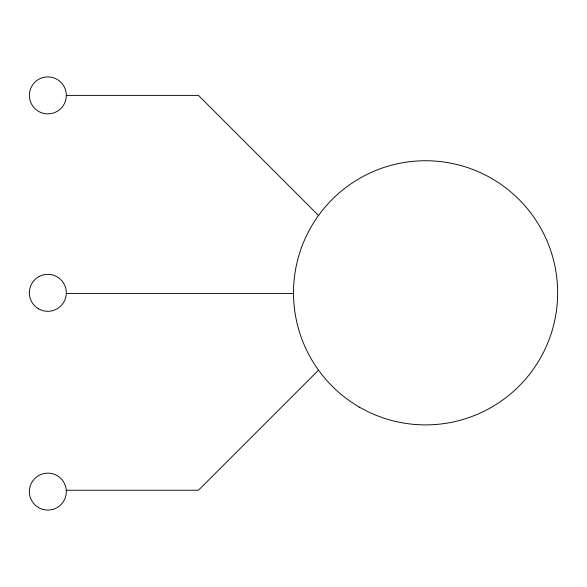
<?xml version="1.0" encoding="UTF-8"?>
<svg xmlns="http://www.w3.org/2000/svg" width="587" height="587" viewBox="0 0 587 587"><rect width="100%" height="100%" fill="white"/><g stroke="black" fill="none" stroke-linecap="round" stroke-linejoin="round"><path stroke-width="0.88" d="M318.506 370.14L198.406 490.24L66.331 490.24M66.331 95.388A18.491 18.491 0 0 1 38.595 111.398A18.491 18.491 0 0 1 38.595 79.377A18.491 18.491 0 0 1 66.331 95.388L198.406 95.388L318.506 215.488M66.316 293.5L293.5 293.5M38.595 507.623A18.491 18.491 0 0 0 66.331 491.613A18.491 18.491 0 0 0 38.595 475.602A18.491 18.491 0 0 0 38.595 507.623M38.595 308.828A18.491 18.491 0 0 0 66.331 292.81A18.491 18.491 0 0 0 38.595 276.8A18.491 18.491 0 0 0 38.595 308.828M359.538 407.195A132.075 132.075 0 0 0 557.65 292.81A132.075 132.075 0 0 0 359.538 178.433A132.075 132.075 0 0 0 359.538 407.195"/></g></svg>
